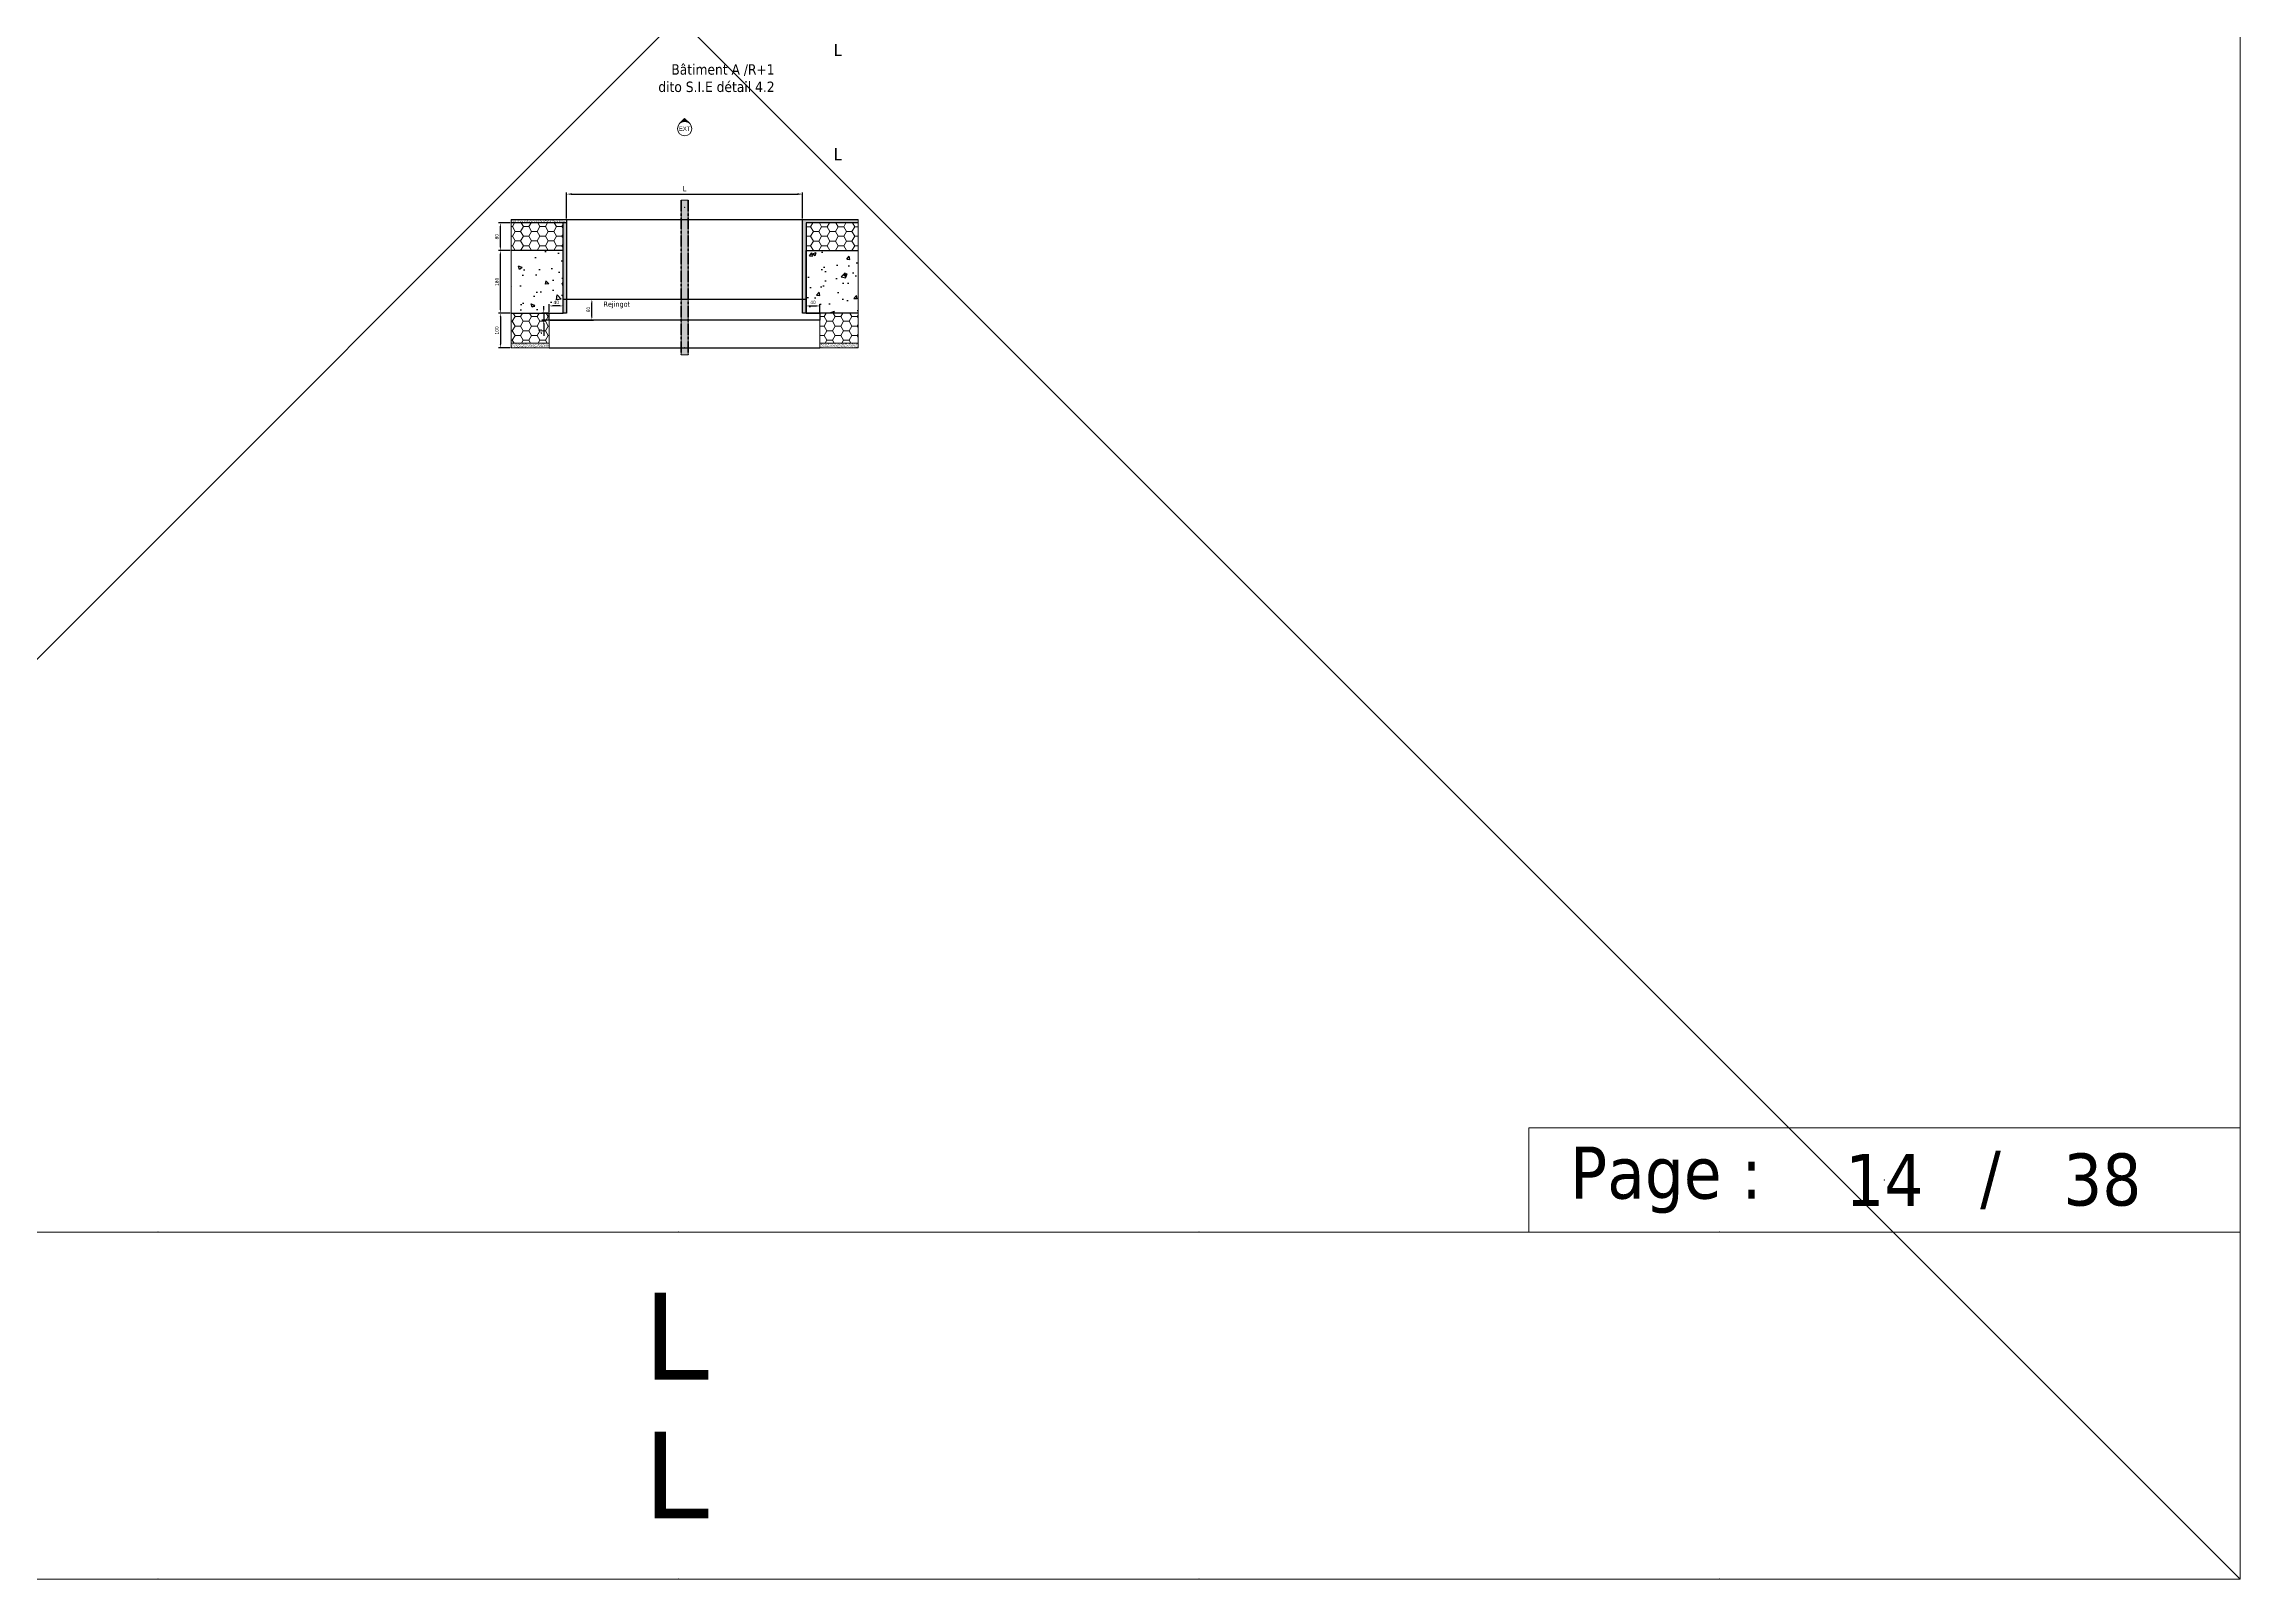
# Model space of a CAD drawing. Header units: millimetres. Extents: x -20000 to 230000, y -17405 to 25402.
# Drawn here: x 113171 to 119500, y 500 to 4924 of the extents above; entities that cross this region are included whole.
import ezdxf
from ezdxf.enums import TextEntityAlignment as Align

# ---------------------------------------------------------------- set-up
doc = ezdxf.new("R2010")
doc.units = ezdxf.units.MM
doc.header["$PDMODE"] = 35
doc.header["$PDSIZE"] = 0.5
doc.linetypes.add('AXES', pattern=[50.800000000000004, 31.75, -6.35, 6.35, -6.35])
doc.layers.get('0').update_dxf_attribs({"lineweight": 13})
doc.layers.get('Defpoints').update_dxf_attribs({"true_color": 0xc2a584})
for name, color, linetype, lineweight, plot in [('0 - Invisible', 43, 'Continuous', 0, False), ('0 - Trame', 1, 'Continuous', 0, False), ('Intouchable', 252, 'Continuous', 13, False), ('Non visible', 163, 'Continuous', 25, False)]:
    doc.layers.add(name, color=color, linetype=linetype, lineweight=lineweight, plot=plot)
for name, color, linetype, lineweight in [('1 - Axe', 1, 'AXES', 0), ('1 - BETON', 251, 'Continuous', 25), ('1 - Cartouche', 7, 'Continuous', 13), ('1 - Cotation', 32, 'Continuous', 13), ('1 - Isolant', 132, 'Continuous', 13), ('1 - Platre', 252, 'Continuous', 13), ('1 - Texte', 7, 'Continuous', 13)]:
    doc.layers.add(name, color=color, linetype=linetype, lineweight=lineweight)
doc.layers.add('1 - Cache', color=7, linetype='Continuous', lineweight=0, true_color=0xffffff)
doc.styles.get("Standard").update_dxf_attribs({"font": 'ARIALUNI.TTF'})
doc.styles.add('Texte Poralu', font='tahomabd.ttf')
doc.dimstyles.new('100 - 1000', dxfattribs={"dimtxt": 15, "dimasz": 15, "dimexe": 5, "dimexo": 2.5, "dimgap": 8, "dimtad": 1, "dimdec": 1, "dimtxsty": 'Texte Poralu', "dimcen": 10, "dimazin": 0, "dimtfac": 1, "dimtdec": 1, "dimtmove": 0, "dimatfit": 3, "dimfxl": 1, "dimarcsym": 0})
doc.dimstyles.new('30 - 1000', dxfattribs={"dimtxt": 10, "dimasz": 10, "dimexe": 5, "dimexo": 2.5, "dimgap": 5, "dimtad": 1, "dimdec": 1, "dimtxsty": 'Texte Poralu', "dimcen": 5, "dimazin": 0, "dimtfac": 1, "dimtdec": 1, "dimtmove": 0, "dimatfit": 3, "dimfxl": 1, "dimarcsym": 0})

# ---------------------------------------------------------------- blocks, each defined once
blk = doc.blocks.new('Cadre Coupe_Elev')
for p in [(3500, 1500), (5000, 1500), (6500, 1500), (8000, 1500), (3500, 500), (5000, 500), (6500, 500), (8000, 500)]:
    blk.add_point(p)
at = {"layer": '0 - Trame'}
for points in [[(500, 500), (9500, 500), (9500, 9500), (500, 9500)], [(500, 1500), (9500, 1500), (9500, 500), (500, 500)]]:
    blk.add_lwpolyline(points, close=True, dxfattribs=at)
at = {"layer": 'Defpoints'}
for p in [(4999.999999999971, 3733.496620553549), (5000, 1200), (5000, 1000), (5000, 800)]:
    blk.add_point(p, dxfattribs=at)
at = {"color": 7}
blk.add_attdef('REPERE_1', text='', height=300, dxfattribs=at).set_placement((1000, 9000), align=Align.MIDDLE_CENTER)
at = {"layer": '1 - Texte', "color": 7}
for tag, p in [('DEFINITION1', (5000, 1200)), ('DEFINITION2', (5000, 800))]:
    blk.add_attdef(tag, text='', height=250, dxfattribs=at).set_placement(p, align=Align.MIDDLE_CENTER)
at = {"layer": 'Non visible', "style": 'Texte Poralu'}
for p in [(5447.11721373623, 4905.799125232807), (5447.11721373623, 4605.799125232807)]:
    blk.add_attdef('REPERE_2', text='', height=35, dxfattribs=at).set_placement(p, align=Align.MIDDLE_LEFT)
blk = doc.blocks.new('Cartouche - Total de page')
at = {"layer": '1 - Cartouche', "color": 0, "insert": (0, 0), "char_height": 5, "attachment_point": 5, "style": 'Texte Poralu'}
blk.add_mtext('38', dxfattribs=at)
blk = doc.blocks.new('*U441')
at = {"layer": '1 - Isolant'}
h = blk.add_hatch(dxfattribs=at)
h.set_pattern_fill('HONEY', color=256, scale=5, style=0)
h.set_pattern_definition([(0, (110.0000906813123, 79.99999999999812), (23.8125, 13.748153225), [15.875, -31.75]), (120, (110.0000906813123, 79.99999999999812), (-23.81249994797095, 13.74815331511695), [15.87499999999995, -31.7499999999999]), (59.99999999999999, (110.0000906813123, 79.99999999999812), (5.202904551637744e-08, 27.49630654011694), [-31.75, 15.875])])
h.paths.add_polyline_path([(-149.9999933903616, 0), (0, -9.094947017729282e-13), (-8.952838470577262e-13, 79.99999999999818), (-149.9999933903625, 79.99999999999906)])
at = {"layer": '0 - Invisible'}
blk.add_lwpolyline([(-149.9999933903625, 79.99999999999906), (-149.9999933903616, 0)], dxfattribs=at)
at = {"layer": '1 - Isolant'}
blk.add_lwpolyline([(-149.9999933903616, 0), (0, 0), (0, 0), (0, -9.094947017729282e-13), (-8.952838470577262e-13, 79.99999999999818), (-149.9999933903625, 79.99999999999906)], dxfattribs=at)
blk = doc.blocks.new('*U1389')
at = {"layer": '1 - Isolant'}
h = blk.add_hatch(dxfattribs=at)
h.set_pattern_fill('HONEY', color=256, scale=5)
h.set_pattern_definition([(0, (204.9998914205589, -1.4210854715202e-14), (23.8125, 13.748153225), [15.875, -31.75]), (120, (204.9998914205589, -1.4210854715202e-14), (-23.81249994797095, 13.74815331511695), [15.87499999999996, -31.74999999999991]), (59.99999999999999, (204.9998914205589, -1.4210854715202e-14), (5.202904551637744e-08, 27.49630654011694), [-31.75, 15.875])])
h.paths.add_polyline_path([(-149.9999999999709, -87.00000000000001), (-149.9999999999709, 0), (-40.00007220401312, 0), (-40.00007220401312, -87.00000000000001)])
at = {"layer": '1 - Platre'}
h = blk.add_hatch(dxfattribs=at)
h.set_pattern_fill('AR-SAND', color=256, scale=0.1)
h.set_pattern_definition([(37.50000000000001, (204.9998914205589, -1.4210854715202e-14), (-0.1600031295984046, 4.894132373293424), [0, -3.860800000000001, 0, -4.318000000000001, 0, -4.1275]), (7.499999999999999, (204.9998914205589, -1.4210854715202e-14), (4.495232831380027, 7.168251005683543), [0, -2.0828, 0, -3.4798, 0, -1.3335]), (327.5, (201.8756914205589, -1.4210854715202e-14), (7.90992370241458, 0.01437184678545691), [0, -1.27, 0, -4.572, 0, -5.969]), (317.5, (201.8756914205589, -1.4210854715202e-14), (7.635564524722972, 2.229293232572162), [0, -0.635, 0, -2.9972, 0, -3.429])])
h.paths.add_polyline_path([(-149.9999999999709, -100), (-149.9999999999709, -87.00000000000001), (-40.00007220401312, -87.00000000000001), (-40.00007220401312, -100)])
at = {"layer": '0 - Invisible'}
for points in [[(-149.9999999999709, -87.00000000000001), (-149.9999999999709, 0)], [(-149.9999999999709, -100), (-149.9999999999709, -87.00000000000001)]]:
    blk.add_lwpolyline(points, dxfattribs=at)
at = {"layer": '1 - Isolant'}
blk.add_lwpolyline([(-149.9999999999709, 0), (-40.00007220401312, 0), (-40.00007220401312, -87.00000000000001), (-149.9999999999709, -87.00000000000001)], dxfattribs=at)
at = {"layer": '1 - Platre'}
blk.add_lwpolyline([(-149.9999999999709, -87.00000000000001), (-40.00007220401312, -87.00000000000001), (-40.00007220401312, -100), (-149.9999999999709, -100)], dxfattribs=at)
blk = doc.blocks.new('*U1390')
at = {"layer": '1 - Isolant'}
h = blk.add_hatch(dxfattribs=at)
h.set_pattern_fill('HONEY', color=256, scale=5)
h.set_pattern_definition([(0, (79.99994836091537, -1.4210854715202e-14), (23.8125, 13.748153225), [15.875, -31.75]), (120, (79.99994836091537, -1.4210854715202e-14), (-23.81249994797095, 13.74815331511695), [15.87499999999996, -31.74999999999991]), (59.99999999999999, (79.99994836091537, -1.4210854715202e-14), (5.202904551637744e-08, 27.49630654011694), [-31.75, 15.875])])
h.paths.add_polyline_path([(150.0000385328185, -87.00000000000001), (150.0000385328185, 0), (39.99990982809688, 0), (39.99990982809688, -87.00000000000001)])
at = {"layer": '1 - Platre'}
h = blk.add_hatch(dxfattribs=at)
h.set_pattern_fill('AR-SAND', color=256, scale=0.1)
h.set_pattern_definition([(37.50000000000001, (79.99994836091537, -1.4210854715202e-14), (-0.1600031295984046, 4.894132373293424), [0, -3.860800000000001, 0, -4.318000000000001, 0, -4.1275]), (7.499999999999999, (79.99994836091537, -1.4210854715202e-14), (4.495232831380027, 7.168251005683543), [0, -2.0828, 0, -3.4798, 0, -1.3335]), (327.5, (76.87574836091537, -1.4210854715202e-14), (7.90992370241458, 0.01437184678545691), [0, -1.27, 0, -4.572, 0, -5.969]), (317.5, (76.87574836091537, -1.4210854715202e-14), (7.635564524722972, 2.229293232572162), [0, -0.635, 0, -2.9972, 0, -3.429])])
h.paths.add_polyline_path([(150.0000385328185, -100), (150.0000385328185, -87.00000000000001), (39.99990982809688, -87.00000000000001), (39.99990982809688, -100)])
at = {"layer": '0 - Invisible'}
for points in [[(150.0000385328185, -87.00000000000001), (150.0000385328185, 0)], [(150.0000385328185, -100), (150.0000385328185, -87.00000000000001)]]:
    blk.add_lwpolyline(points, dxfattribs=at)
at = {"layer": '1 - Isolant'}
blk.add_lwpolyline([(150.0000385328185, 0), (39.99990982809688, 0), (39.99990982809688, -87.00000000000001), (150.0000385328185, -87.00000000000001)], dxfattribs=at)
at = {"layer": '1 - Platre'}
blk.add_lwpolyline([(150.0000385328185, -87.00000000000001), (39.99990982809688, -87.00000000000001), (39.99990982809688, -100), (150.0000385328185, -100)], dxfattribs=at)
blk = doc.blocks.new('*U442')
at = {"layer": '1 - Isolant'}
h = blk.add_hatch(dxfattribs=at)
h.set_pattern_fill('HONEY', color=256, scale=5, style=0)
h.set_pattern_definition([(0, (110.0000906813141, 79.99999999999812), (23.8125, 13.748153225), [15.875, -31.75]), (120, (110.0000906813141, 79.99999999999812), (-23.81249994797095, 13.74815331511695), [15.87499999999995, -31.7499999999999]), (59.99999999999999, (110.0000906813141, 79.99999999999812), (5.202904551637744e-08, 27.49630654011694), [-31.75, 15.875])])
h.paths.add_polyline_path([(-149.9999933903616, 0), (1.818989403545856e-12, -9.094947017729282e-13), (9.237055564881302e-13, 79.99999999999818), (-149.9999933903625, 79.99999999999906)])
at = {"layer": '0 - Invisible'}
blk.add_lwpolyline([(-149.9999933903625, 79.99999999999906), (-149.9999933903616, 0)], dxfattribs=at)
at = {"layer": '1 - Isolant'}
blk.add_lwpolyline([(-149.9999933903616, 0), (0, 0), (0, 0), (1.818989403545856e-12, -9.094947017729282e-13), (9.237055564881302e-13, 79.99999999999818), (-149.9999933903625, 79.99999999999906)], dxfattribs=at)
blk = doc.blocks.new('*U189')
h = blk.add_hatch(color=256)
edge = h.paths.add_edge_path()
edge.add_line((-2.072522045462071e-13, 29.16815472393788), (-14.58407736196905, 14.58407736197051))
edge.add_arc((1.103117597267565e-11, -1.326938559031979e-11), 20.62500000001327, 90.00000000003098, 134.9999999999927, ccw=False)
edge.add_arc((-8.900435943814897e-12, -8.125056183416809e-12), 20.62500000000813, 45.00000000000222, 89.99999999997573, ccw=False)
edge.add_line((14.58407736196884, 14.58407736197071), (-2.060573933704291e-13, 29.16815472393788))
for p, q in [((0.00170546913411465, 29.16815472393787), (-14.58407736197124, 14.58407736196831)), ((14.58407736196884, 14.58407736197071), (0.00170546913411465, 29.16815472393787))]:
    blk.add_line(p, q)
blk.add_circle((0, 0), 20.625)
at = {"insert": (0, 0), "char_height": 12.5, "attachment_point": 5}
blk.add_mtext('EXT', dxfattribs=at)
blk = doc.blocks.new('*D1679')
at = {"layer": '1 - Cotation', "color": 0, "lineweight": -2, "transparency": 16777216}
for p, q in [((114677.4998639154, 4420.428416253084), (114677.4998639154, 4495.743389969402)), ((115357.4999916996, 4420.428078769466), (115357.4999916996, 4495.743389969402)), ((114692.4998639154, 4490.743389969402), (115342.4999916996, 4490.743389969402))]:
    blk.add_line(p, q, dxfattribs=at)
at = {"layer": '1 - Cotation', "color": 0, "transparency": 16777216}
for points in [[(114692.4998639154, 4493.243389969402), (114692.4998639154, 4488.243389969402), (114677.4998639154, 4490.743389969402)], [(115342.4999916996, 4493.243389969402), (115342.4999916996, 4488.243389969402), (115357.4999916996, 4490.743389969402)]]:
    blk.add_solid(points, dxfattribs=at)
at = {"layer": 'Defpoints', "color": 0, "transparency": 16777216}
for p in [(115357.4999916996, 4490.743389969402), (114677.4998639154, 4417.928416253084), (115357.4999916996, 4417.928078769466)]:
    blk.add_point(p, dxfattribs=at)
at = {"layer": '1 - Cotation', "color": 0, "transparency": 16777216, "insert": (115017.4999278075, 4506.243389969402), "char_height": 15, "attachment_point": 5, "style": 'Texte Poralu'}
blk.add_mtext('L', dxfattribs=at)
blk = doc.blocks.new('*U435')
at = {"layer": '1 - BETON'}
h = blk.add_hatch(dxfattribs=at)
h.set_pattern_fill('CONCRETE', color=256, scale=15, style=0, pattern_type=2)
h.set_pattern_definition([(49.99999999999999, (-49.99996146718152, -20.00000000000003), (107.589027390113, -9.412820247389266), [11.25, -123.75]), (355, (-49.99996146718152, -20.00000000000003), (-20.81270004195, 112.8288200550018), [9, -99]), (100.4514, (-41.03420946718152, -20.78440100000003), (86.77640725710323, 103.415931309143), [9.5610285, -105.1713168]), (46.18420000000002, (-49.99996146718152, 9.999999999999977), (160.0861572938467, -24.82785214935271), [16.87499999999996, -185.6249999999997]), (96.6356, (-36.65944971718152, 7.931003949999974), (140.1994058323055, 146.1176806350663), [14.3415432, -157.75695]), (351.1842, (-49.99996146718152, 9.999999999999977), (140.1992917700441, 146.1177901387987), [13.5, -148.5]), (21, (-34.99996146718152, 2.499999999999975), (89.53605781776925, -60.39283359980082), [11.25, -123.75]), (326.0000000000001, (-34.99996146718152, 2.499999999999975), (36.49729978823726, 108.772506757028), [9, -99]), (71.4514, (-27.53862651718151, -2.532740900000025), (126.0333942872235, 48.37957450649286), [9.5610285, -105.1713168]), (37.50000000000001, (-49.99996146718152, -20.00000000000003), (1.8239782975936, 49.93407807469672), [0, -97.8, 0, -100.5, 0, -99.375]), (7.499999999999999, (-49.99996146718152, -20.00000000000003), (39.46043061632229, 59.16175678235403), [0, -57.3, 0, -95.55, 0, -37.875]), (327.5, (-83.44996146718152, -20.00000000000003), (80.07336542586135, -3.383230760156963), [0, -37.5, 0, -117, 0, -155.25]), (317.5, (-98.44996146718152, -20.00000000000003), (87.47792540135794, 15.01574734984766), [0, -48.75, 0, -77.69999999999999, 0, -110.25])])
h.paths.add_polyline_path([(150.0000385328185, 179.9999999999999), (150.0000385328185, 0), (0, 0), (0, 180)])
at = {"layer": '0 - Invisible'}
blk.add_lwpolyline([(150.0000385328185, 179.9999999999999), (150.0000385328185, 0)], dxfattribs=at)
at = {"layer": '1 - BETON'}
blk.add_lwpolyline([(150.0000385328185, 0), (0, 0), (0, 180), (150.0000385328185, 179.9999999999999)], dxfattribs=at)
blk = doc.blocks.new('*U434')
at = {"layer": '1 - BETON'}
h = blk.add_hatch(dxfattribs=at)
h.set_pattern_fill('CONCRETE', color=256, scale=15, style=0, pattern_type=2)
h.set_pattern_definition([(49.99999999999999, (-50.00000000000003, -20.00000000000003), (107.589027390113, -9.412820247389266), [11.25, -123.75]), (355, (-50.00000000000003, -20.00000000000003), (-20.81270004195, 112.8288200550018), [9, -99]), (100.4514, (-41.03424800000003, -20.78440100000002), (86.77640725710323, 103.415931309143), [9.5610285, -105.1713168]), (46.18420000000002, (-50.00000000000003, 9.999999999999977), (160.0861572938467, -24.82785214935271), [16.87499999999996, -185.6249999999997]), (96.6356, (-36.65948825000003, 7.931003949999974), (140.1994058323055, 146.1176806350663), [14.3415432, -157.75695]), (351.1842, (-50.00000000000003, 9.999999999999977), (140.1992917700441, 146.1177901387987), [13.5, -148.5]), (21, (-35.00000000000003, 2.499999999999975), (89.53605781776925, -60.39283359980082), [11.25, -123.75]), (326.0000000000001, (-35.00000000000003, 2.499999999999975), (36.49729978823726, 108.772506757028), [9, -99]), (71.4514, (-27.53866505000002, -2.532740900000025), (126.0333942872235, 48.37957450649286), [9.5610285, -105.1713168]), (37.50000000000001, (-50.00000000000003, -20.00000000000003), (1.8239782975936, 49.93407807469672), [0, -97.8, 0, -100.5, 0, -99.375]), (7.499999999999999, (-50.00000000000003, -20.00000000000003), (39.46043061632229, 59.16175678235403), [0, -57.3, 0, -95.55, 0, -37.875]), (327.5, (-83.45000000000003, -20.00000000000003), (80.07336542586135, -3.383230760156963), [0, -37.5, 0, -117, 0, -155.25]), (317.5, (-98.45000000000003, -20.00000000000003), (87.47792540135794, 15.01574734984766), [0, -48.75, 0, -77.69999999999999, 0, -110.25])])
h.paths.add_polyline_path([(150, 179.9999999999999), (150, 0), (0, 0), (0, 180)])
at = {"layer": '0 - Invisible'}
blk.add_lwpolyline([(150, 179.9999999999999), (150, 0)], dxfattribs=at)
at = {"layer": '1 - BETON'}
blk.add_lwpolyline([(150, 0), (0, 0), (0, 180), (150, 179.9999999999999)], dxfattribs=at)
blk = doc.blocks.new('*D1680')
at = {"layer": 'Defpoints', "color": 0, "lineweight": -2, "transparency": 16777216}
for p, q in [((114514.9999754432, 4327.928406744617), (114481.4794443947, 4327.928406744617)), ((114486.4794443947, 4157.928406744617), (114486.4794443947, 4317.928406744617)), ((114514.9999754432, 4147.928406744617), (114481.4794443947, 4147.928406744617))]:
    blk.add_line(p, q, dxfattribs=at)
at = {"layer": 'Defpoints', "color": 0, "transparency": 16777216}
for p in [(114486.4794443947, 4327.928406744617), (114517.4999754432, 4327.928406744617), (114517.4999754432, 4147.928406744617)]:
    blk.add_point(p, dxfattribs=at)
for points in [[(114484.812777728, 4317.928406744617), (114488.1461110613, 4317.928406744617), (114486.4794443947, 4327.928406744617)], [(114484.812777728, 4157.928406744617), (114488.1461110613, 4157.928406744617), (114486.4794443947, 4147.928406744617)]]:
    blk.add_solid(points, dxfattribs=at)
at = {"layer": 'Defpoints', "color": 0, "transparency": 16777216, "insert": (114476.2511032261, 4237.928406744635), "char_height": 10, "attachment_point": 5, "rotation": 90, "style": 'Texte Poralu'}
blk.add_mtext('180', dxfattribs=at)
blk = doc.blocks.new('*D1681')
at = {"layer": '1 - Cotation', "color": 0, "lineweight": -2, "transparency": 16777216}
for p, q in [((114514.9999754432, 4147.928406744617), (114481.4794443947, 4147.928406744617)), ((114486.4794443947, 4137.928406744617), (114486.4794443947, 4057.928406744617)), ((114514.9999754432, 4047.928406744617), (114481.4794443947, 4047.928406744617))]:
    blk.add_line(p, q, dxfattribs=at)
at = {"layer": '1 - Cotation', "color": 0, "transparency": 16777216}
for points in [[(114484.812777728, 4137.928406744617), (114488.1461110613, 4137.928406744617), (114486.4794443947, 4147.928406744617)], [(114484.812777728, 4057.928406744617), (114488.1461110613, 4057.928406744617), (114486.4794443947, 4047.928406744617)]]:
    blk.add_solid(points, dxfattribs=at)
at = {"layer": 'Defpoints', "color": 0, "transparency": 16777216}
for p in [(114517.4999754432, 4147.928406744617), (114486.4794443947, 4047.928406744617), (114517.4999754432, 4047.928406744617)]:
    blk.add_point(p, dxfattribs=at)
at = {"layer": '1 - Cotation', "color": 0, "transparency": 16777216, "insert": (114476.2746089346, 4097.928406744635), "char_height": 10, "attachment_point": 5, "rotation": 90, "style": 'Texte Poralu'}
blk.add_mtext('100', dxfattribs=at)
blk = doc.blocks.new('*D1682')
at = {"layer": '1 - Cotation', "color": 0, "lineweight": -2, "transparency": 16777216}
for p, q in [((114669.9998791712, 4187.928406744628), (114755.1217665081, 4187.928406744628)), ((114750.1217665081, 4137.928406744617), (114750.1217665081, 4177.928406744628)), ((114629.9999032392, 4127.928406744617), (114755.1217665081, 4127.928406744617))]:
    blk.add_line(p, q, dxfattribs=at)
at = {"layer": '1 - Cotation', "color": 0, "transparency": 16777216}
for points in [[(114748.4550998414, 4177.928406744628), (114751.7884331748, 4177.928406744628), (114750.1217665081, 4187.928406744628)], [(114748.4550998414, 4137.928406744617), (114751.7884331748, 4137.928406744617), (114750.1217665081, 4127.928406744617)]]:
    blk.add_solid(points, dxfattribs=at)
at = {"layer": 'Defpoints', "color": 0, "transparency": 16777216}
for p in [(114667.4998791712, 4187.928406744628), (114750.1217665081, 4187.928406744628), (114627.4999032392, 4127.928406744617)]:
    blk.add_point(p, dxfattribs=at)
at = {"layer": '1 - Cotation', "color": 0, "transparency": 16777216, "insert": (114739.9169310481, 4157.928406744641), "char_height": 10, "attachment_point": 5, "rotation": 90, "style": 'Texte Poralu'}
blk.add_mtext('60', dxfattribs=at)
blk = doc.blocks.new('*D1683')
at = {"layer": 'Defpoints', "color": 0, "lineweight": -2, "transparency": 16777216}
for p, q in [((114514.9999502465, 4407.928301654999), (114481.4794443947, 4407.928301654999)), ((114486.4794443947, 4337.928301655019), (114486.4794443947, 4397.928301654999)), ((114515.0000062943, 4327.928301655019), (114481.4794443947, 4327.928301655019))]:
    blk.add_line(p, q, dxfattribs=at)
at = {"layer": 'Defpoints', "color": 0, "transparency": 16777216}
for p in [(114486.4794443947, 4407.928301654999), (114517.4999502465, 4407.928301654999), (114517.5000062943, 4327.928301655019)]:
    blk.add_point(p, dxfattribs=at)
for points in [[(114484.812777728, 4397.928301654999), (114488.1461110613, 4397.928301654999), (114486.4794443947, 4407.928301654999)], [(114484.812777728, 4337.928301655019), (114488.1461110613, 4337.928301655019), (114486.4794443947, 4327.928301655019)]]:
    blk.add_solid(points, dxfattribs=at)
at = {"layer": 'Defpoints', "color": 0, "transparency": 16777216, "insert": (114476.2511032261, 4367.928301655027), "char_height": 10, "attachment_point": 5, "rotation": 90, "style": 'Texte Poralu'}
blk.add_mtext('80', dxfattribs=at)
blk = doc.blocks.new('*D1684')
at = {"layer": '1 - Cotation', "color": 0, "lineweight": -2, "transparency": 16777216}
for p, q in [((114627.4999754432, 4150.428406744617), (114627.4999754432, 4173.551336453995)), ((114657.4999754432, 4168.551336453995), (114637.4999754432, 4168.551336453995)), ((114667.4999754432, 4150.428406744617), (114667.4999754432, 4173.551336453995))]:
    blk.add_line(p, q, dxfattribs=at)
at = {"layer": '1 - Cotation', "color": 0, "transparency": 16777216}
for points in [[(114637.4999754432, 4170.218003120662), (114637.4999754432, 4166.884669787328), (114627.4999754432, 4168.551336453995)], [(114657.4999754432, 4170.218003120662), (114657.4999754432, 4166.884669787328), (114667.4999754432, 4168.551336453995)]]:
    blk.add_solid(points, dxfattribs=at)
at = {"layer": 'Defpoints', "color": 0, "transparency": 16777216}
for p in [(114627.4999754432, 4168.551336453995), (114627.4999754432, 4147.928406744617), (114667.4999754432, 4147.928406744617)]:
    blk.add_point(p, dxfattribs=at)
at = {"layer": '1 - Cotation', "color": 0, "transparency": 16777216, "insert": (114647.4999754432, 4178.756171914035), "char_height": 10, "attachment_point": 5, "style": 'Texte Poralu'}
blk.add_mtext('40', dxfattribs=at)
blk = doc.blocks.new('*D1685')
at = {"layer": '1 - Cotation', "color": 0, "lineweight": -2, "transparency": 16777216}
for p, q in [((115367.4999754432, 4150.428406744617), (115367.4999754432, 4173.551336453995)), ((115377.4999754432, 4168.551336453995), (115397.5000656151, 4168.551336453995)), ((115407.5000656151, 4150.428406744617), (115407.5000656151, 4173.551336453995))]:
    blk.add_line(p, q, dxfattribs=at)
at = {"layer": '1 - Cotation', "color": 0, "transparency": 16777216}
for points in [[(115377.4999754432, 4170.218003120662), (115377.4999754432, 4166.884669787328), (115367.4999754432, 4168.551336453995)], [(115397.5000656151, 4170.218003120662), (115397.5000656151, 4166.884669787328), (115407.5000656151, 4168.551336453995)]]:
    blk.add_solid(points, dxfattribs=at)
at = {"layer": 'Defpoints', "color": 0, "transparency": 16777216}
for p in [(115367.4999754432, 4147.928406744617), (115407.5000656151, 4168.551336453995), (115407.5000656151, 4147.928406744617)]:
    blk.add_point(p, dxfattribs=at)
at = {"layer": '1 - Cotation', "color": 0, "transparency": 16777216, "insert": (115387.5000205292, 4178.756171914035), "char_height": 10, "attachment_point": 5, "style": 'Texte Poralu'}
blk.add_mtext('40', dxfattribs=at)
blk = doc.blocks.new('*U1391')
at = {"layer": '1 - Cache'}
blk.add_hatch(color=256, dxfattribs=at).paths.add_polyline_path([(-10.00098641521721, 19.99950676198393), (-9.97903840574168, -425.000498093618), (10.02096156993235, -424.9995116662377), (9.999013560456817, 20.00049318936413)])
at = {"layer": '0 - Invisible'}
blk.add_lwpolyline([(-10.00098641521721, 19.99950676198393), (-9.97903840574168, -425.000498093618), (10.02096156993235, -424.9995116662377), (9.999013560456817, 20.00049318936413)], close=True, dxfattribs=at)
for p in [(0, 0), (0.01997515471514385, -405.0000049042537)]:
    blk.add_point(p, dxfattribs=at)
at = {"layer": '1 - Axe', "lineweight": 50}
for p, q in [((-10.00098641521721, 19.99950676198393), (-9.97903840574168, -425.000498093618)), ((9.999013560456817, 20.00049318936413), (10.02096156993235, -424.9995116662377))]:
    blk.add_line(p, q, dxfattribs=at)
blk = doc.blocks.new('*U498')
at = {"layer": '1 - BETON'}
h = blk.add_hatch(dxfattribs=at)
h.set_pattern_fill('AR-SAND', color=256, scale=0.1)
h.set_pattern_definition([(37.50000000000001, (49.99994055178092, -59.99999524586235), (-0.1600031295984046, 4.894132373293424), [0, -3.860800000000001, 0, -4.318000000000001, 0, -4.1275]), (7.499999999999999, (49.99994055178092, -59.99999524586235), (4.495232831380027, 7.168251005683543), [0, -2.0828, 0, -3.4798, 0, -1.3335]), (327.5, (46.87574055178092, -59.99999524586235), (7.90992370241458, 0.01437184678545762), [0, -1.27, 0, -4.572, 0, -5.969]), (317.5, (46.87574055178092, -59.99999524586235), (7.635564524722972, 2.229293232572163), [0, -0.635, 0, -2.9972, 0, -3.429])])
h.paths.add_polyline_path([(-150.0000594482191, 10), (-150.0000594482191, 0), (0, 0), (0, -259.9999952458624), (10, -259.9999952458624), (10, 10)])
at = {"layer": '0 - Invisible'}
blk.add_lwpolyline([(-150.0000594482191, 10), (-150.0000594482191, 0)], dxfattribs=at)
at = {"layer": '1 - BETON'}
blk.add_lwpolyline([(-150.0000594482191, 0), (0, 0), (0, -259.9999952458624), (10, -259.9999952458624), (10, 10), (-150.0000594482191, 10)], dxfattribs=at)
blk = doc.blocks.new('*U679')
at = {"layer": '1 - BETON'}
h = blk.add_hatch(dxfattribs=at)
h.set_pattern_fill('AR-SAND', color=256, scale=0.1)
h.set_pattern_definition([(37.50000000000001, (0, -59.9999999998895), (-0.1600031295984046, 4.894132373293424), [0, -3.860800000000001, 0, -4.318000000000001, 0, -4.1275]), (7.499999999999999, (0, -59.9999999998895), (4.495232831380027, 7.168251005683543), [0, -2.0828, 0, -3.4798, 0, -1.3335]), (327.5, (-3.1242, -59.9999999998895), (7.90992370241458, 0.01437184678545762), [0, -1.27, 0, -4.572, 0, -5.969]), (317.5, (-3.1242, -59.9999999998895), (7.635564524722972, 2.229293232572163), [0, -0.635, 0, -2.9972, 0, -3.429])])
h.paths.add_polyline_path([(9.999999999999963, -259.9999999998895), (10, 0), (0, 0), (-3.673940397442059e-14, -259.9999999998895)])
at = {"layer": '0 - Invisible'}
blk.add_line((-3.673940397442059e-14, -259.9999999998895), (9.999999999999963, -259.9999999998895), dxfattribs=at)
at = {"layer": '1 - BETON'}
blk.add_lwpolyline([(9.999999999999963, -259.9999999998895), (10, 0), (0, 0), (-3.673940397442059e-14, -259.9999999998895)], dxfattribs=at)
blk = doc.blocks.new('*U680')
at = {"layer": '1 - BETON'}
h = blk.add_hatch(dxfattribs=at)
h.set_pattern_fill('AR-SAND', color=256, scale=0.1)
h.set_pattern_definition([(37.50000000000001, (0, 40.00006681227478), (-0.1600031295984046, 4.894132373293424), [0, -3.860800000000001, 0, -4.318000000000001, 0, -4.1275]), (7.499999999999999, (0, 40.00006681227478), (4.495232831380027, 7.168251005683543), [0, -2.0828, 0, -3.4798, 0, -1.3335]), (327.5, (-3.1242, 40.00006681227478), (7.90992370241458, 0.01437184678545762), [0, -1.27, 0, -4.572, 0, -5.969]), (317.5, (-3.1242, 40.00006681227478), (7.635564524722972, 2.229293232572163), [0, -0.635, 0, -2.9972, 0, -3.429])])
h.paths.add_polyline_path([(9.999999999999964, -159.9999331877252), (10, 3.979039320256561e-13), (0, 0), (-3.673940397442059e-14, -159.9999331877256)])
at = {"layer": '0 - Invisible'}
blk.add_line((-3.673940397442059e-14, -159.9999331877256), (9.999999999999964, -159.9999331877252), dxfattribs=at)
at = {"layer": '1 - BETON'}
blk.add_lwpolyline([(9.999999999999964, -159.9999331877252), (10, 3.979039320256561e-13), (0, 0), (-3.673940397442059e-14, -159.9999331877256)], dxfattribs=at)
blk = doc.blocks.new('*D1676')
at = {"layer": '1 - Cotation', "color": 0, "lineweight": -2, "transparency": 16777216}
for p, q in [((114624.9999754432, 4147.928406744617), (114606.4697069035, 4147.928406744617)), ((114624.9999032392, 4127.928406744617), (114606.4697069035, 4127.928406744617)), ((114611.4697069035, 4157.928406744617), (114611.4697069035, 4167.928406744617)), ((114611.4697069035, 4147.928406744617), (114611.4697069035, 4127.928406744617)), ((114611.4697069035, 4117.928406744617), (114611.4697069035, 4081.951240861474))]:
    blk.add_line(p, q, dxfattribs=at)
at = {"layer": '1 - Cotation', "color": 0, "transparency": 16777216}
for points in [[(114609.8030402368, 4157.928406744617), (114613.1363735702, 4157.928406744617), (114611.4697069035, 4147.928406744617)], [(114609.8030402368, 4117.928406744617), (114613.1363735702, 4117.928406744617), (114611.4697069035, 4127.928406744617)]]:
    blk.add_solid(points, dxfattribs=at)
at = {"layer": 'Defpoints', "color": 0, "transparency": 16777216}
for p in [(114611.4697069035, 4127.928406744617), (114627.4999032392, 4127.928406744617), (114627.4999754432, 4147.928406744617)]:
    blk.add_point(p, dxfattribs=at)
at = {"layer": '1 - Cotation', "color": 0, "transparency": 16777216, "insert": (114601.2648714435, 4094.939823803064), "char_height": 10, "attachment_point": 5, "rotation": 90, "style": 'Texte Poralu'}
blk.add_mtext('20', dxfattribs=at)

msp = doc.modelspace()

# ---------------------------------------------------------------- linework, layer by layer
for p, q in [((110500, 500), (119500, 9500)), ((119500, 500), (110500, 9500))]:
    msp.add_line(p, q)
at = {"layer": '1 - BETON'}
msp.add_line((114627.5398637746, 4047.928406744617), (115407.4998913714, 4047.928406744617), dxfattribs=at)
msp.add_lwpolyline([(114627.4999754432, 4147.928406744617), (114667.4999754432, 4147.928406744617), (114667.4998791712, 4187.928406744628), (115367.4999256654, 4187.928406744628), (115367.4999754432, 4147.928406744617), (115407.5000656151, 4147.928406744617), (115407.4998852713, 4127.928406744621), (114627.4999032392, 4127.928406744617)], close=True, dxfattribs=at)
at = {"layer": 'Defpoints', "ltscale": 2}
msp.add_line((114677.4998639154, 4417.928416253084), (115357.4999916996, 4417.928078769466), dxfattribs=at)
at = {"layer": 'Intouchable'}
msp.add_lwpolyline([(117450.0000000019, 1500), (119500, 1500), (119500, 1799.999999999302), (117450.0000000019, 1799.999999999302)], close=True, dxfattribs=at)
msp.add_point((118475.0000000007, 1649.999999999302), dxfattribs=at)

# ---------------------------------------------------------------- block references
for name, p in [('*U189', (115017.5016528884, 4679.328465829611)), ('*U1391', (115017.4999024183, 4452.928411648871)), ('*U435', (115367.4999754432, 4147.928406744617)), ('*U1389', (114667.4999754432, 4147.928406744617)), ('*U1390', (115367.4999754432, 4147.928406744617))]:
    msp.add_blockref(name, p)
at = {"xscale": -1}
for name, p, rotation in [('*U680', (114677.4998734239, 4407.928416253088), 270.0000544799311), ('*U679', (114667.4999754432, 4147.928406744619), 180.0000544799311), ('*U498', (115367.4999918415, 4407.928078911344), 8.128960704567589e-07), ('*U442', (115367.5000205856, 4327.928406744617), 359.9999598587287)]:
    msp.add_blockref(name, p, dxfattribs=dict(at, rotation=rotation))
at = {"rotation": 4.014127135292442e-05}
msp.add_blockref('*U441', (114667.4999996846, 4327.928406744617), dxfattribs=at)
at = {"xscale": -1}
msp.add_blockref('*U434', (114667.4999754432, 4147.928406744617), dxfattribs=at)
at = {"layer": '1 - BETON'}
ref = msp.add_blockref('Cadre Coupe_Elev', (110000, 0), dxfattribs=at)
ref.add_attrib('REPERE_2', 'L', dxfattribs={"layer": 'Non visible', "height": 35, "style": 'Texte Poralu'}).set_placement((115447.1172137362, 4905.799125232807), align=Align.MIDDLE_LEFT)
ref.add_attrib('REPERE_2', 'L', dxfattribs={"layer": 'Non visible', "height": 35, "style": 'Texte Poralu'}).set_placement((115447.1172137362, 4605.799125232807), align=Align.MIDDLE_LEFT)
ref.add_attrib('DEFINITION1', 'L', dxfattribs={"layer": '1 - Texte', "color": 7, "height": 250}).set_placement((115000, 1200), align=Align.MIDDLE_CENTER)
ref.add_attrib('DEFINITION2', 'L', dxfattribs={"layer": '1 - Texte', "color": 7, "height": 250}).set_placement((115000, 800), align=Align.MIDDLE_CENTER)
at = {"layer": 'Intouchable', "xscale": 30, "yscale": 30, "zscale": 30}
msp.add_blockref('Cartouche - Total de page', (119102.9046339835, 1649.999999999302), dxfattribs=at)

# ---------------------------------------------------------------- texts
at = {"style": 'Texte Poralu'}
msp.add_attdef('14', text='', height=150, dxfattribs=at).set_placement((118475.0000000007, 1649.999999999302), align=Align.MIDDLE_CENTER)
at = {"layer": '1 - Texte', "insert": (114783.6402049028, 4181.175707928429), "char_height": 15, "attachment_point": 1, "style": 'Texte Poralu'}
msp.add_mtext_dynamic_manual_height_columns('Rejingot', width=98.00237297415151, gutter_width=300, heights=[0], dxfattribs=at)
at = {"layer": 'Defpoints', "insert": (115276.782293277, 4864.969592539503), "char_height": 30, "attachment_point": 3, "style": 'Texte Poralu'}
msp.add_mtext_dynamic_manual_height_columns('Bâtiment A /R+1\\Pdito S.I.E détail 4.2', width=722.913955031785, gutter_width=300, heights=[0], dxfattribs=at)
at = {"layer": 'Intouchable', "char_height": 150, "style": 'Texte Poralu'}
for s, insert, attachment_point in [('Page : ', (117569.3586299538, 1650), 4), ('/', (118780.8428475496, 1650), 5)]:
    msp.add_mtext(s, dxfattribs=dict(at, insert=insert, attachment_point=attachment_point))

# ---------------------------------------------------------------- dimensions: what is measured, and where the dimension line sits
at = {"layer": '1 - Cotation'}
dim = msp.add_linear_dim(base=(115357.4999916996, 4490.743389969402), p1=(114677.4998639154, 4417.928416253084), p2=(115357.4999916996, 4417.928078769466), text='L', dimstyle='100 - 1000', dxfattribs=at)
dim.commit()
dim.dimension.update_dxf_attribs({"geometry": '*D1679', "text_midpoint": (115017.4999278075, 4506.243389969402)})
for base, p1, p2, picture, middle in [((114750.1217665081, 4187.928406744628), (114627.4999032392, 4127.928406744617), (114667.4998791712, 4187.928406744628), '*D1682', (114739.9169310481, 4157.928406744641)), ((114486.4794443947, 4047.928406744617), (114517.4999754432, 4147.928406744617), (114517.4999754432, 4047.928406744617), '*D1681', (114476.2746089346, 4097.928406744635)), ((114611.4697069035, 4127.928406744617), (114627.4999754432, 4147.928406744617), (114627.4999032392, 4127.928406744617), '*D1676', (114601.2648714435, 4094.939823803064))]:
    dim = msp.add_linear_dim(base=base, p1=p1, p2=p2, angle=90, dimstyle='30 - 1000', dxfattribs=at)
    dim.commit()
    dim.dimension.update_dxf_attribs({"geometry": picture, "text_midpoint": middle})
for base, p1, p2, picture, middle in [((114627.4999754432, 4168.551336453995), (114667.4999754432, 4147.928406744617), (114627.4999754432, 4147.928406744617), '*D1684', (114647.4999754432, 4178.756171914035)), ((115407.5000656151, 4168.551336453995), (115367.4999754432, 4147.928406744617), (115407.5000656151, 4147.928406744617), '*D1685', (115387.5000205292, 4178.756171914035))]:
    dim = msp.add_linear_dim(base=base, p1=p1, p2=p2, dimstyle='30 - 1000', dxfattribs=at)
    dim.commit()
    dim.dimension.update_dxf_attribs({"geometry": picture, "text_midpoint": middle})
at = {"layer": 'Defpoints'}
for base, p1, p2, picture, middle in [((114486.4794443947, 4407.928301654999), (114517.5000062943, 4327.928301655019), (114517.4999502465, 4407.928301654999), '*D1683', (114476.2511032261, 4367.928301655027)), ((114486.4794443947, 4327.928406744617), (114517.4999754432, 4147.928406744617), (114517.4999754432, 4327.928406744617), '*D1680', (114476.2511032261, 4237.928406744635))]:
    dim = msp.add_linear_dim(base=base, p1=p1, p2=p2, angle=90, dimstyle='30 - 1000', dxfattribs=at)
    dim.commit()
    dim.dimension.update_dxf_attribs({"geometry": picture, "text_midpoint": middle})

doc.saveas('drawing.dxf')
